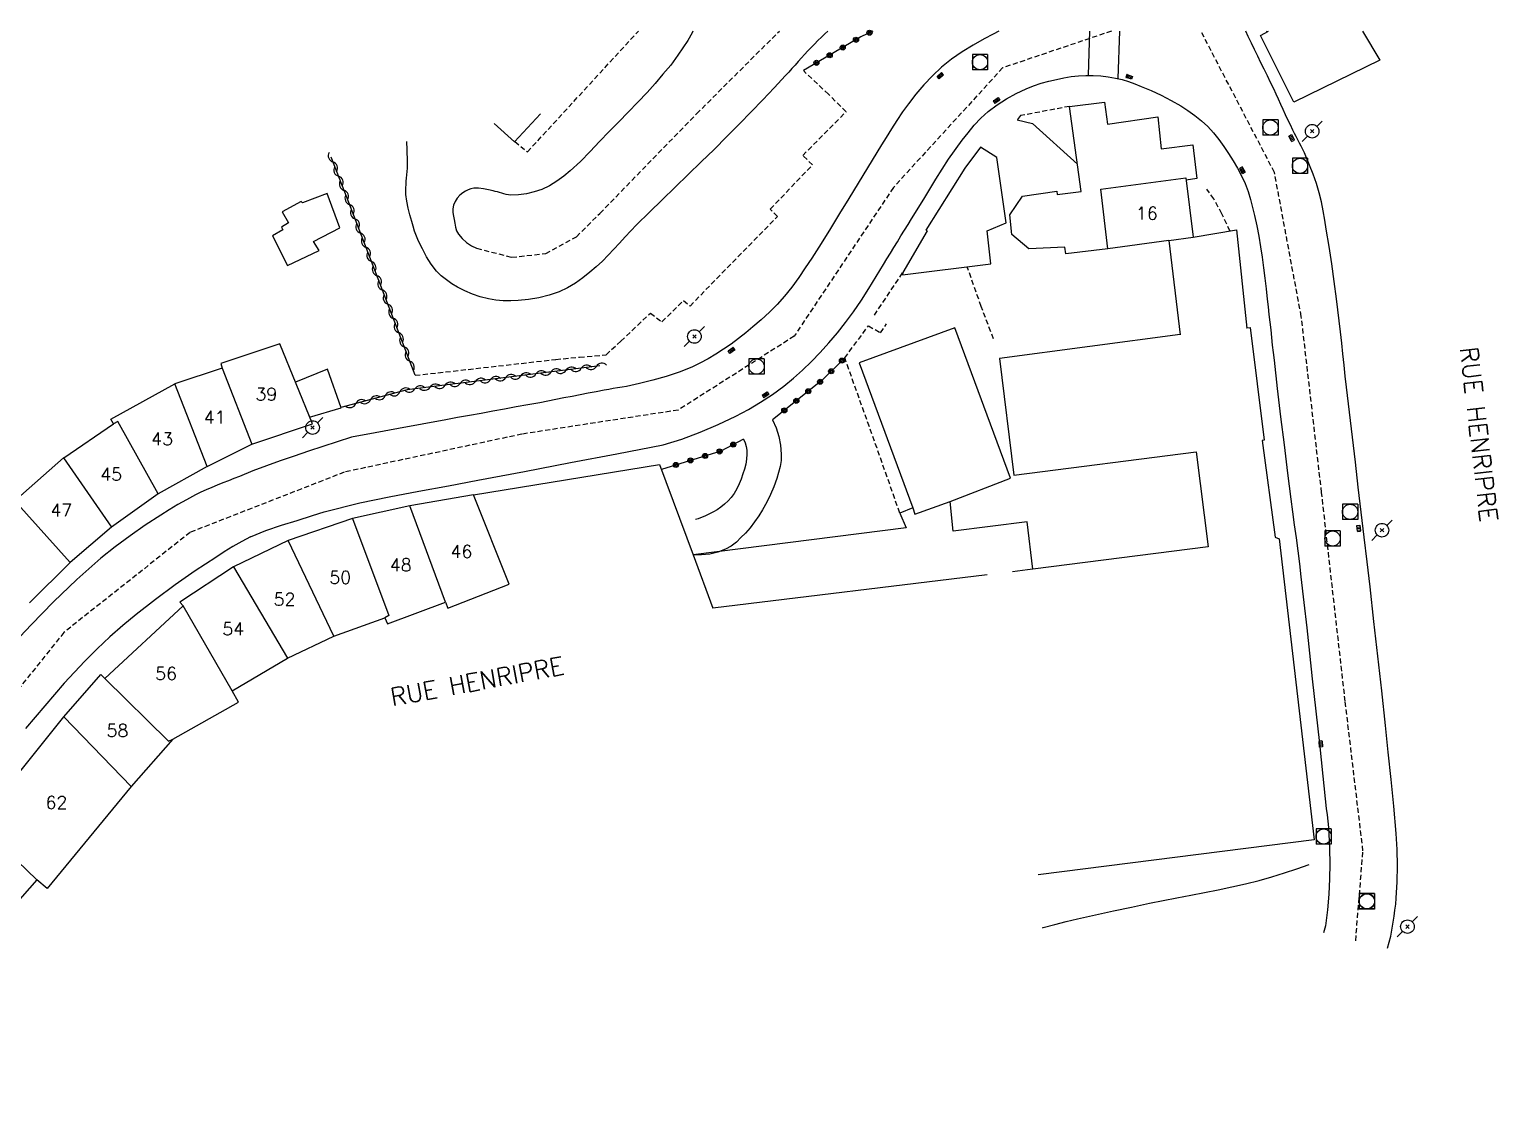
# Model space of a CAD drawing. Header units: millimetres. Extents: x 257000 to 258003, y 144043 to 145001.
# Drawn here: x 257491.3 to 257635.8, y 144895.4 to 145000.2 of the extents above; entities that cross this region are included whole.
import ezdxf
from ezdxf.enums import TextEntityAlignment as Align

# ---------------------------------------------------------------- set-up
doc = ezdxf.new("R2010")
doc.units = ezdxf.units.MM
doc.linetypes.add('DASHED', pattern=[0.75, 0.5, -0.25])
doc.layers.get('0').update_dxf_attribs({"linetype": 'CONTINUOUS'})
for name, color, linetype in [('W0001', 6, 'DASHED'), ('W0008', 7, 'CONTINUOUS'), ('W0014', 7, 'CONTINUOUS'), ('W0017', 7, 'CONTINUOUS'), ('W0020', 2, 'CONTINUOUS'), ('W0101', 7, 'CONTINUOUS'), ('W0104', 1, 'CONTINUOUS'), ('W0112', 1, 'DASHED'), ('W0132', 7, 'CONTINUOUS'), ('W0310', 3, 'CONTINUOUS'), ('W0322', 7, 'CONTINUOUS'), ('W0323', 7, 'CONTINUOUS'), ('W0401', 7, 'CONTINUOUS'), ('W0420', 7, 'CONTINUOUS'), ('W0473', 7, 'CONTINUOUS'), ('W0989', 7, 'CONTINUOUS'), ('W0991', 7, 'CONTINUOUS'), ('W1102', 7, 'CONTINUOUS')]:
    doc.layers.add(name, color=color, linetype=linetype)
doc.styles.get("Standard").update_dxf_attribs({"font": 'romans.shx', "width": 0.85})

# ---------------------------------------------------------------- blocks, each defined once
blk = doc.blocks.new('T420')
for p, q in [((0.75, 0.75), (-0.75, 0.75)), ((-0.75, 0.75), (-0.75, -0.75)), ((0.75, 0.75), (0.75, -0.75)), ((0.75, -0.75), (-0.75, -0.75))]:
    blk.add_line(p, q)
blk.add_ellipse((0, 0), major_axis=(-0.53, 0.53), ratio=1, start_param=3.926991, end_param=10.210176)
blk = doc.blocks.new('T401')
for p, q in [((-0.3, 0.3), (0, 0.3)), ((-0.3, -0.25), (-0.3, 0.3)), ((-0.3, 0.15), (0, 0.15)), ((-0.3, 0), (0, 0)), ((0, 0.3), (0, -0.25)), ((-0.3, -0.15), (0, -0.15)), ((-0.3, -0.25), (-0.3, -0.3)), ((-0.3, -0.3), (0, -0.3)), ((0, -0.3), (0, -0.25))]:
    blk.add_line(p, q)
blk = doc.blocks.new('T473')
for p, q in [((-0.166667, 0.166667), (0.166667, -0.166667)), ((-0.166667, -0.166667), (0.166667, 0.166667)), ((0.500001, 0.500001), (1.000002, 1.000002)), ((-1.000002, -1.000002), (-0.500001, -0.500001))]:
    blk.add_line(p, q)
blk.add_ellipse((0, 0), major_axis=(0.471405, 0.471405), ratio=1, start_param=5.4977871438, end_param=11.780972451)
blk = doc.blocks.new('t323o')
at = {"color": 0, "linetype": 'Continuous'}
for radius in [0.25, 0.15]:
    blk.add_circle((0, 0), radius, dxfattribs=at)
blk = doc.blocks.new('t322o')
at = {"color": 0, "linetype": 'Continuous'}
for radius in [0.25, 0.15]:
    blk.add_circle((0, 0), radius, dxfattribs=at)
blk = doc.blocks.new('t310o')
at = {"color": 0, "linetype": 'Continuous'}
for centre, start, end in [((-0.5, 0.38), 216.8699, 323.1304), ((0.5, -0.37), 36.8699, 143.1303)]:
    blk.add_arc(centre, 0.625, start, end, dxfattribs=at)

msp = doc.modelspace()

# ---------------------------------------------------------------- linework, layer by layer
at = {"layer": 'W0001'}
for points in [[(257597.79, 145000), (257587.09, 144996.39), (257576.34, 144984.62), (257566.58, 144969.99), (257555.17, 144962.72), (257539.8, 144960.36), (257522.32, 144956.61), (257507.15, 144950.69), (257494.74, 144940.85), (257479.7, 144922.14), (257458.05, 144899.27), (257442.3, 144895.37), (257431.5, 144903.45)], [(257621.82, 144910.52), (257622.54, 144919.36), (257620.79, 144934.07), (257618.47, 144954.61), (257616.47, 144971.93), (257613.83, 144986.1), (257606.59, 145000)]]:
    msp.add_lwpolyline(points, dxfattribs=at)
at = {"layer": 'W0008'}
for points in [[(257586.72, 145000), (257586.14, 144999.71), (257585.28, 144999.24), (257584.19, 144998.61), (257583.11, 144997.95), (257582.06, 144997.23), (257581.07, 144996.45), (257580.18, 144995.62), (257579.34, 144994.73), (257578.56, 144993.8), (257577.81, 144992.85), (257577.23, 144992.05), (257576.68, 144991.22), (257576.16, 144990.39), (257575.64, 144989.55), (257575.17, 144988.81), (257574.7, 144988.06), (257574.24, 144987.3), (257573.78, 144986.55), (257573.32, 144985.79), (257572.86, 144985.04), (257572.4, 144984.29), (257571.94, 144983.53), (257571.04, 144982.06), (257570.14, 144980.59), (257569.24, 144979.12), (257568.3, 144977.67), (257567.67, 144976.72), (257567.02, 144975.76), (257566.35, 144974.82), (257565.63, 144973.92), (257564.9, 144973.12), (257564.14, 144972.35), (257563.34, 144971.61), (257562.52, 144970.9), (257561.82, 144970.31), (257561.1, 144969.75), (257560.37, 144969.21), (257559.61, 144968.7), (257558.86, 144968.22), (257558.1, 144967.75), (257557.31, 144967.32), (257556.51, 144966.93), (257555.25, 144966.44), (257553.97, 144966.02), (257552.67, 144965.66), (257551.36, 144965.33), (257550.94, 144965.23), (257550.5, 144965.14), (257550.07, 144965.05), (257549.64, 144964.98), (257549.2, 144964.9), (257548.77, 144964.83), (257548.33, 144964.76), (257547.9, 144964.68), (257547.11, 144964.52), (257546.31, 144964.37), (257545.52, 144964.22), (257544.72, 144964.06), (257543.93, 144963.91), (257543.13, 144963.76), (257542.34, 144963.6), (257541.54, 144963.45), (257540.39, 144963.24), (257539.24, 144963.03), (257538.08, 144962.82), (257536.93, 144962.61), (257535.77, 144962.4), (257534.62, 144962.19), (257533.46, 144961.98), (257532.31, 144961.77), (257529.99, 144961.34), (257527.66, 144960.91), (257525.34, 144960.48), (257523.02, 144960.04)], [(257625.82, 144921.08), (257625.57, 144923.74), (257625.3, 144926.39), (257625.02, 144929.05), (257624.75, 144931.7), (257624.38, 144935.11), (257624, 144938.51), (257623.61, 144941.91), (257623.23, 144945.32), (257622.94, 144947.78), (257622.66, 144950.23), (257622.37, 144952.69), (257622.08, 144955.15), (257621.79, 144957.61), (257621.5, 144960.06), (257621.21, 144962.52), (257620.92, 144964.98), (257620.8, 144966.06), (257620.68, 144967.15), (257620.57, 144968.24), (257620.45, 144969.32), (257620.34, 144970.41), (257620.21, 144971.49), (257620.08, 144972.58), (257619.95, 144973.66), (257619.72, 144975.38), (257619.48, 144977.1), (257619.22, 144978.81), (257618.93, 144980.52), (257618.78, 144981.42), (257618.63, 144982.32), (257618.46, 144983.21), (257618.24, 144984.1), (257617.96, 144985.02), (257617.64, 144985.93), (257617.29, 144986.82), (257616.92, 144987.71), (257616.78, 144988.04), (257616.62, 144988.36), (257616.46, 144988.68), (257616.29, 144988.99), (257616.13, 144989.31), (257615.96, 144989.63), (257615.8, 144989.94), (257615.64, 144990.27), (257615.4, 144990.77), (257615.16, 144991.27), (257614.93, 144991.78), (257614.7, 144992.28), (257614.46, 144992.79), (257614.23, 144993.3), (257614, 144993.8), (257613.76, 144994.31), (257613.45, 144994.95), (257613.14, 144995.6), (257612.82, 144996.25), (257612.5, 144996.89), (257612.19, 144997.54), (257611.87, 144998.18), (257611.56, 144998.83), (257611.25, 144999.48), (257611, 145000)], [(257624.96, 144909.77), (257625.29, 144910.98), (257625.5, 144912.35), (257625.6, 144912.94), (257625.68, 144913.52), (257625.76, 144914.11), (257625.81, 144914.71), (257625.89, 144916.3), (257625.92, 144917.89), (257625.9, 144919.49), (257625.82, 144921.08)]]:
    msp.add_lwpolyline(points, dxfattribs=at)
at = {"layer": 'W0014'}
for points in [[(257553.68, 144959.29), (257555.52, 144959.87), (257557.33, 144960.54), (257559.1, 144961.29), (257560.84, 144962.12), (257562.08, 144962.78), (257563.28, 144963.49), (257564.44, 144964.26), (257565.57, 144965.08), (257566.51, 144965.85), (257567.41, 144966.65), (257568.28, 144967.5), (257569.12, 144968.37), (257570, 144969.33), (257570.84, 144970.32), (257571.64, 144971.34), (257572.42, 144972.39), (257573.19, 144973.52), (257573.92, 144974.69), (257574.63, 144975.87), (257575.35, 144977.04), (257575.69, 144977.6), (257576.04, 144978.16), (257576.39, 144978.72), (257576.74, 144979.28), (257577.08, 144979.85), (257577.43, 144980.41), (257577.78, 144980.97), (257578.13, 144981.53), (257579.33, 144983.48), (257580.52, 144985.45), (257581.75, 144987.39), (257583.09, 144989.26), (257583.68, 144990.01), (257584.29, 144990.75), (257584.95, 144991.45), (257585.66, 144992.09), (257586.54, 144992.75), (257587.46, 144993.33), (257588.42, 144993.86), (257589.4, 144994.33), (257590.13, 144994.62), (257590.88, 144994.87), (257591.64, 144995.08), (257592.4, 144995.26), (257593.11, 144995.41), (257593.83, 144995.53), (257594.55, 144995.61), (257595.28, 144995.65), (257596.01, 144995.65), (257596.75, 144995.61), (257597.47, 144995.52), (257598.19, 144995.39), (257598.84, 144995.24), (257599.47, 144995.04), (257600.09, 144994.82), (257600.7, 144994.57), (257601.7, 144994.15), (257602.69, 144993.69), (257603.66, 144993.19), (257604.61, 144992.64), (257605.31, 144992.19), (257605.99, 144991.71), (257606.64, 144991.18), (257607.26, 144990.61), (257607.83, 144989.99), (257608.36, 144989.33), (257608.85, 144988.65), (257609.32, 144987.95), (257609.77, 144987.24), (257610.2, 144986.52), (257610.6, 144985.77), (257610.95, 144985.01), (257611.24, 144984.24), (257611.48, 144983.45), (257611.68, 144982.66), (257611.87, 144981.86), (257612.09, 144980.84), (257612.28, 144979.82), (257612.45, 144978.79), (257612.61, 144977.76), (257612.75, 144976.73), (257612.88, 144975.69), (257613, 144974.66), (257613.12, 144973.62), (257613.21, 144972.87), (257613.29, 144972.12), (257613.38, 144971.37), (257613.46, 144970.62), (257613.54, 144969.87), (257613.62, 144969.12), (257613.7, 144968.37), (257613.79, 144967.62), (257614.11, 144964.85), (257614.43, 144962.07), (257614.77, 144959.3), (257615.11, 144956.53), (257615.27, 144955.25), (257615.44, 144953.97), (257615.61, 144952.7), (257615.78, 144951.42), (257615.95, 144950.14), (257616.12, 144948.86), (257616.28, 144947.58), (257616.44, 144946.3), (257616.73, 144943.8), (257617.01, 144941.3), (257617.28, 144938.79), (257617.55, 144936.29), (257617.9, 144933.1), (257618.25, 144929.91), (257618.59, 144926.71), (257618.93, 144923.52)], [(257523.03, 144960.04), (257521.61, 144959.6), (257520.19, 144959.15), (257518.78, 144958.68), (257517.37, 144958.2), (257516.02, 144957.73), (257514.67, 144957.25), (257513.33, 144956.74), (257512.01, 144956.2), (257511.46, 144955.98), (257510.92, 144955.76), (257510.37, 144955.55), (257509.82, 144955.34), (257509.27, 144955.12), (257508.73, 144954.89), (257508.19, 144954.64), (257507.67, 144954.37)], [(257513.1, 144950.26), (257514.6, 144950.87), (257516.13, 144951.39), (257517.67, 144951.87), (257519.2, 144952.36), (257520.35, 144952.7), (257521.51, 144953.02), (257522.67, 144953.3), (257523.84, 144953.58), (257526.74, 144954.19), (257529.65, 144954.75), (257532.56, 144955.28), (257535.47, 144955.82), (257540.03, 144956.69), (257544.58, 144957.56), (257549.13, 144958.43), (257553.68, 144959.3)], [(257507.67, 144954.37), (257506.8, 144953.9), (257505.94, 144953.42), (257505.09, 144952.91), (257504.26, 144952.39), (257502.74, 144951.39), (257501.24, 144950.36), (257499.77, 144949.28), (257498.35, 144948.15), (257495.99, 144946.05), (257493.72, 144943.86), (257491.52, 144941.59), (257489.36, 144939.29)], [(257513.1, 144950.26), (257512.23, 144949.78), (257511.36, 144949.29), (257510.51, 144948.77), (257509.67, 144948.23), (257507.66, 144946.9), (257505.68, 144945.52), (257503.73, 144944.1), (257501.83, 144942.61), (257500.52, 144941.52), (257499.24, 144940.4), (257497.99, 144939.23), (257496.79, 144938.03), (257494.77, 144935.87), (257492.84, 144933.64), (257490.95, 144931.38)], [(257618.93, 144923.52), (257619.01, 144922.9), (257619.08, 144922.28), (257619.14, 144921.65), (257619.18, 144921.02), (257619.24, 144919.55), (257619.28, 144918.07), (257619.26, 144916.59), (257619.19, 144915.11), (257619.04, 144913.54), (257618.84, 144911.97), (257618.67, 144911.28)]]:
    msp.add_lwpolyline(points, dxfattribs=at)
at = {"layer": 'W0017'}
for points in [[(257569.89, 145000), (257569.6, 144999.74), (257569.25, 144999.41), (257568.91, 144999.07), (257568.57, 144998.73), (257568.24, 144998.39), (257567.92, 144998.05), (257567.61, 144997.71), (257567.29, 144997.36), (257566.98, 144997.02), (257566.67, 144996.67), (257566.36, 144996.33), (257566.05, 144995.98), (257565.73, 144995.64), (257564.61, 144994.44), (257563.48, 144993.24), (257562.35, 144992.06), (257561.2, 144990.88), (257559.95, 144989.62), (257558.69, 144988.37), (257557.42, 144987.13), (257556.15, 144985.89), (257554.87, 144984.66), (257553.6, 144983.42), (257552.33, 144982.18), (257551.07, 144980.93), (257550.5, 144980.34), (257549.94, 144979.75), (257549.39, 144979.15), (257548.84, 144978.55), (257548.28, 144977.95), (257547.71, 144977.37), (257547.11, 144976.82), (257546.49, 144976.29), (257545.78, 144975.73), (257545.05, 144975.21), (257544.28, 144974.74), (257543.46, 144974.35), (257542.48, 144974.01), (257541.47, 144973.76), (257540.45, 144973.6), (257539.42, 144973.49), (257538.69, 144973.46), (257537.95, 144973.47), (257537.21, 144973.54), (257536.49, 144973.66), (257535.7, 144973.86), (257534.92, 144974.12), (257534.17, 144974.44), (257533.45, 144974.81), (257532.89, 144975.14), (257532.36, 144975.52), (257531.85, 144975.93), (257531.4, 144976.39), (257530.86, 144977.08), (257530.4, 144977.81), (257530, 144978.58), (257529.62, 144979.35), (257529.42, 144979.82), (257529.24, 144980.31), (257529.09, 144980.8), (257528.95, 144981.29), (257528.77, 144981.94), (257528.6, 144982.59), (257528.46, 144983.26), (257528.38, 144983.93), (257528.36, 144984.26), (257528.37, 144984.58), (257528.39, 144984.91), (257528.42, 144985.23), (257528.45, 144985.55), (257528.48, 144985.88), (257528.51, 144986.2), (257528.52, 144986.52), (257528.53, 144987.01), (257528.52, 144987.5), (257528.51, 144987.99), (257528.5, 144988.48), (257528.48, 144988.97), (257528.48, 144989.14)], [(257556.61, 145000), (257556.55, 144999.85), (257556.11, 144999.08), (257555.64, 144998.35), (257555.14, 144997.63), (257554.43, 144996.67), (257553.67, 144995.76), (257552.89, 144994.86), (257552.1, 144993.98), (257551.19, 144993), (257550.26, 144992.04), (257549.32, 144991.09), (257548.38, 144990.14), (257547.44, 144989.15), (257546.52, 144988.15), (257545.56, 144987.17), (257544.55, 144986.26), (257543.9, 144985.74), (257543.23, 144985.24), (257542.52, 144984.79), (257541.76, 144984.43), (257541.01, 144984.18), (257540.25, 144984), (257539.47, 144983.9), (257538.68, 144983.88), (257538.46, 144983.9), (257538.24, 144983.94), (257538.02, 144983.99), (257537.8, 144984.05), (257537.59, 144984.12), (257537.38, 144984.18), (257537.17, 144984.24), (257536.95, 144984.29), (257536.49, 144984.38), (257536.02, 144984.49), (257535.53, 144984.56), (257535.05, 144984.54), (257534.76, 144984.49), (257534.49, 144984.39), (257534.23, 144984.26), (257533.99, 144984.1), (257533.69, 144983.85), (257533.43, 144983.56), (257533.21, 144983.23), (257533.06, 144982.87), (257533, 144982.52), (257533.01, 144982.16), (257533.06, 144981.81), (257533.13, 144981.47), (257533.19, 144981.1), (257533.26, 144980.73), (257533.37, 144980.37), (257533.55, 144980.03), (257533.91, 144979.59), (257534.34, 144979.2), (257534.82, 144978.89), (257535.34, 144978.65)], [(257588.51, 144991.28), (257590.02, 144990.9), (257594.44, 144986.91)], [(257564.44, 144961.76), (257564.8, 144960.96), (257565.06, 144960.12), (257565.23, 144959.26), (257565.31, 144958.39), (257565.29, 144957.77), (257565.19, 144957.16), (257565.04, 144956.57), (257564.87, 144955.98), (257564.59, 144955.18), (257564.26, 144954.41), (257563.88, 144953.65), (257563.47, 144952.91), (257563.1, 144952.31), (257562.69, 144951.72), (257562.25, 144951.15), (257561.78, 144950.62), (257561.34, 144950.17), (257560.89, 144949.73), (257560.38, 144949.34), (257559.83, 144949.03), (257559.06, 144948.74), (257558.27, 144948.55), (257557.46, 144948.47), (257556.64, 144948.49)], [(257561.59, 144959.86), (257561.74, 144959.51), (257561.84, 144959.15), (257561.91, 144958.77), (257561.93, 144958.4), (257561.9, 144957.89), (257561.81, 144957.4), (257561.68, 144956.92), (257561.54, 144956.44), (257561.37, 144955.94), (257561.18, 144955.45), (257560.95, 144954.97), (257560.68, 144954.51), (257560.39, 144954.13), (257560.07, 144953.78), (257559.72, 144953.46), (257559.35, 144953.16), (257559, 144952.92), (257558.63, 144952.7), (257558.25, 144952.51), (257557.87, 144952.33), (257557.62, 144952.22), (257557.37, 144952.12), (257557.12, 144952.03), (257556.86, 144951.94)], [(257591.01, 144911.8), (257591.09, 144911.82), (257592.21, 144912.12), (257593.33, 144912.4), (257594.46, 144912.67), (257596.22, 144913.07), (257597.99, 144913.45), (257599.77, 144913.82), (257601.54, 144914.2), (257602.89, 144914.47), (257604.24, 144914.74), (257605.59, 144915), (257606.94, 144915.26), (257608.29, 144915.52), (257609.64, 144915.81), (257610.98, 144916.12), (257612.32, 144916.45), (257613.57, 144916.8), (257614.81, 144917.18), (257616.04, 144917.59), (257617.26, 144918.03)]]:
    msp.add_lwpolyline(points, dxfattribs=at)
at = {"layer": 'W0020'}
for points in [[(257595.63, 145000), (257595.5, 144995.66)], [(257598.45, 144995.33), (257598.61, 145000)]]:
    msp.add_lwpolyline(points, dxfattribs=at)
at = {"layer": 'W0101'}
for points in [[(257539.05, 144989.1), (257541.62, 144991.86)], [(257537.05, 144990.92), (257539.05, 144989.1)], [(257603.43, 144979.4), (257597.44, 144978.58), (257596.76, 144984.44), (257605.1, 144985.58), (257605.82, 144979.72)], [(257610.08, 144980.45), (257611.1, 144970.79), (257611.1, 144970.8), (257611.45, 144970.84), (257612.83, 144959.75), (257612.63, 144959.73), (257613.91, 144950.23), (257614.3, 144950.07), (257617.73, 144920.43), (257590.57, 144917.01)], [(257605.82, 144979.72), (257610.08, 144980.45)], [(257603.43, 144979.4), (257603.43, 144979.41), (257604.54, 144970.14), (257604.54, 144970.15), (257586.77, 144967.79), (257588.18, 144956.33), (257606.13, 144958.61), (257607.31, 144949.28), (257590.06, 144947.07), (257589.52, 144946.99), (257588.07, 144946.81)], [(257519.18, 144961.36), (257515.99, 144969.23), (257510.17, 144967.29), (257510.31, 144966.84)], [(257510.31, 144966.84), (257505.66, 144965.3)], [(257499.62, 144961.37), (257499.35, 144961.83), (257505.66, 144965.3)], [(257494.7, 144958.01), (257494.71, 144958.01), (257499.62, 144961.37)], [(257513.21, 144959.36), (257513.21, 144959.36), (257519.18, 144961.36)], [(257489.89, 144953.79), (257494.7, 144958.01)], [(257508.84, 144957.17), (257513.21, 144959.36)], [(257508.84, 144957.17), (257504.02, 144954.48), (257504.02, 144954.48)], [(257535.04, 144954.39), (257553.32, 144957.37), (257556.64, 144948.48), (257558.58, 144943.22)], [(257504.02, 144954.48), (257499.4, 144951.21), (257499.4, 144951.21)], [(257535.04, 144954.39), (257528.75, 144953.3)], [(257528.75, 144953.3), (257528.75, 144953.3), (257523.13, 144952.06)], [(257499.4, 144951.21), (257495.34, 144947.73), (257495.34, 144947.73)], [(257523.13, 144952.06), (257523.13, 144952.06), (257516.81, 144949.9)], [(257516.81, 144949.9), (257516.81, 144949.9), (257511.42, 144947.31), (257511.42, 144947.31)], [(257495.34, 144947.73), (257491.33, 144943.77)], [(257511.42, 144947.31), (257511.43, 144947.31), (257506.14, 144943.81), (257506.47, 144943.45)], [(257585.58, 144946.51), (257558.58, 144943.22)], [(257532.27, 144943.83), (257532.5, 144943.22), (257538.53, 144945.58)], [(257526.3, 144942.28), (257526.57, 144941.68), (257532.27, 144943.83)], [(257498.77, 144936.33), (257498.77, 144936.33), (257506.47, 144943.45)], [(257521.3, 144940.47), (257526.3, 144942.28)], [(257516.74, 144938.32), (257521.3, 144940.47)], [(257511.28, 144935.1), (257516.74, 144938.32)], [(257494.71, 144932.55), (257494.71, 144932.55), (257498.35, 144936.7), (257498.77, 144936.33)], [(257505.46, 144930.36), (257511.91, 144933.99), (257511.28, 144935.1)], [(257486.3, 144922.04), (257494.71, 144932.55)], [(257505.46, 144930.36), (257501.35, 144925.69)], [(257501.35, 144925.69), (257493.07, 144915.67), (257492.08, 144916.49)], [(257492.08, 144916.49), (257488.19, 144912.16)]]:
    msp.add_lwpolyline(points, dxfattribs=at)
at = {"layer": 'W0104'}
for points in [[(257597.44, 144978.58), (257593.31, 144978.08), (257593.19, 144978.76), (257589.67, 144978.6), (257588, 144980.01), (257587.78, 144981.94), (257589.05, 144983.78), (257592.42, 144984.25), (257592.44, 144983.94), (257594.8, 144984.23), (257593.68, 144992.6), (257597.12, 144993.02), (257597.41, 144990.84), (257597.41, 144990.85), (257602.37, 144991.58), (257602.69, 144988.43), (257605.79, 144988.82), (257606.19, 144985.49), (257605.13, 144985.34)], [(257581.92, 144953.72), (257587.85, 144956.02), (257582.39, 144970.82), (257572.98, 144967.36), (257578.24, 144953.1)], [(257518.9, 144962.04), (257522.01, 144962.93), (257520.67, 144966.74), (257517.52, 144965.47)], [(257578.24, 144953.1), (257578.45, 144952.48), (257581.92, 144953.72)], [(257590.06, 144947.07), (257589.49, 144951.72), (257582.22, 144950.81), (257581.92, 144953.72)], [(257578.24, 144953.1), (257576.97, 144952.59), (257577.61, 144951.13), (257556.64, 144948.49), (257556.64, 144948.48)]]:
    msp.add_lwpolyline(points, dxfattribs=at)
for points in [[(257577.22, 144976.03), (257585.92, 144977.11), (257585.56, 144980.35), (257585.56, 144980.34), (257587.42, 144981.14), (257586.52, 144987.58), (257584.91, 144988.59), (257583.37, 144986.53), (257579.52, 144980.43), (257579.67, 144980.34), (257577.27, 144976.26)], [(257520.64, 144984.03), (257518.2, 144983.1), (257518.08, 144983.23), (257516.22, 144982.21), (257516.82, 144981.14), (257516.13, 144980.7), (257516.28, 144980.44), (257515.25, 144979.87), (257516.72, 144976.96), (257519.86, 144978.42), (257519.3, 144979.3), (257521.89, 144980.64)]]:
    msp.add_lwpolyline(points, close=True, dxfattribs=at)
at = {"layer": 'W0112'}
for points in [[(257535.34, 144978.65), (257538.79, 144977.75), (257542.13, 144978.12), (257545.15, 144979.77), (257547.46, 144982.07), (257556.98, 144991.87), (257565.12, 145000)], [(257539.09, 144989.14), (257540.34, 144988.12), (257551.25, 145000)], [(257613.06, 145000), (257613.1, 144999.92)], [(257529.3, 144966.14), (257543.11, 144967.7), (257543.12, 144967.7), (257545.45, 144967.93), (257548.07, 144968.16), (257549.52, 144969.51), (257549.52, 144969.5), (257552.43, 144972.25), (257553.57, 144971.4), (257555.7, 144973.49), (257556.33, 144972.96), (257564.93, 144981.76), (257564.23, 144982.5), (257568.38, 144986.84), (257567.42, 144987.77), (257571.69, 144992.07), (257569.96, 144993.79), (257567.48, 144996.12)], [(257593.68, 144992.6), (257588.86, 144991.69), (257588.51, 144991.28)], [(257609.45, 144980.34), (257608.66, 144982.04), (257607.87, 144983.49), (257607.17, 144984.45)], [(257586.19, 144969.73), (257584.98, 144972.91), (257583.6, 144976.82)], [(257574.47, 144972.06), (257577.27, 144976.26)], [(257576.97, 144952.59), (257574.73, 144958.96), (257571.55, 144967.86), (257573.89, 144971.01), (257575.08, 144970.33), (257575.67, 144971.22)]]:
    msp.add_lwpolyline(points, dxfattribs=at)
at = {"layer": 'W0132'}
msp.add_lwpolyline([(257622.48, 145000), (257624.19, 144997.16), (257615.73, 144993.01), (257612.47, 144999.58), (257613.25, 145000)], dxfattribs=at)
at = {"layer": 'W0310'}
for points in [[(257529.3, 144966.14), (257522.6, 144983.56), (257521.02, 144987.59)], [(257547.46, 144967.06), (257528.5, 144964.7), (257521.99, 144962.97)]]:
    msp.add_lwpolyline(points, dxfattribs=at)
at = {"layer": 'W0322'}
msp.add_lwpolyline([(257574.31, 145000), (257573.13, 144999.43), (257567.48, 144996.12)], dxfattribs=at)
at = {"layer": 'W0323'}
for points in [[(257571.55, 144967.86), (257569.33, 144965.67), (257564.44, 144961.76)], [(257561.59, 144959.86), (257559.36, 144958.69), (257553.51, 144956.88)]]:
    msp.add_lwpolyline(points, dxfattribs=at)
at = {"layer": 'W1102'}
for points in [[(257603.43, 144979.4), (257605.82, 144979.72)], [(257510.31, 144966.84), (257513.21, 144959.36)], [(257508.84, 144957.17), (257505.66, 144965.3)], [(257504.02, 144954.48), (257500.05, 144961.61), (257499.62, 144961.37)], [(257494.7, 144958.01), (257499.4, 144951.21)], [(257495.34, 144947.73), (257489.89, 144953.79)], [(257538.53, 144945.58), (257535.04, 144954.39)], [(257532.27, 144943.83), (257528.75, 144953.3)], [(257523.13, 144952.06), (257526.69, 144942.51), (257526.3, 144942.28)], [(257521.3, 144940.47), (257516.81, 144949.9)], [(257511.42, 144947.31), (257516.74, 144938.32)], [(257511.28, 144935.1), (257506.47, 144943.45)], [(257498.77, 144936.33), (257505.03, 144930.15), (257505.46, 144930.36)], [(257501.35, 144925.69), (257494.71, 144932.55)], [(257486.3, 144922.04), (257492.08, 144916.49)]]:
    msp.add_lwpolyline(points, dxfattribs=at)

# ---------------------------------------------------------------- block references
at = {"layer": 'W0310'}
for p, rotation in [((257521.2, 144987.13), 111.302120341781), ((257521.75, 144985.73), 111.302120341781), ((257522.29, 144984.34), 111.302120341781), ((257522.84, 144982.94), 111.0405957082481), ((257523.37, 144981.54), 111.0405957082481), ((257523.91, 144980.14), 111.0405957082481), ((257524.45, 144978.74), 111.0405957082481), ((257524.99, 144977.34), 111.0405957082481), ((257525.53, 144975.94), 111.0405957082481), ((257526.07, 144974.54), 111.0405957082481), ((257526.61, 144973.14), 111.0405957082481), ((257527.14, 144971.74), 111.0405957082481), ((257527.68, 144970.34), 111.0405957082481), ((257528.22, 144968.94), 111.0405957082481), ((257528.76, 144967.54), 111.0405957082481), ((257542.65, 144966.47), 187.0974947993725), ((257544.14, 144966.65), 187.0974947993725), ((257545.63, 144966.84), 187.0974947993725), ((257547.12, 144967.02), 187.0974947993725), ((257530.75, 144964.98), 187.0974947993725), ((257532.23, 144965.17), 187.0974947993725), ((257533.72, 144965.35), 187.0974947993725), ((257535.21, 144965.54), 187.0974947993725), ((257536.7, 144965.72), 187.0974947993725), ((257538.19, 144965.91), 187.0974947993725), ((257539.68, 144966.09), 187.0974947993725), ((257541.17, 144966.28), 187.0974947993725), ((257523.44, 144963.36), 194.8738836123918), ((257524.89, 144963.74), 194.8738836123918), ((257526.34, 144964.13), 194.8738836123918), ((257527.79, 144964.51), 194.8738836123918), ((257529.26, 144964.8), 187.0974947993725)]:
    msp.add_blockref('t310o', p, dxfattribs=dict(at, rotation=rotation))
at = {"layer": 'W0322'}
for p, rotation in [((257573.99, 144999.84), 205.8327936483161), ((257571.36, 144998.39), 210.354664880135), ((257572.66, 144999.15), 210.354664880135), ((257568.77, 144996.88), 210.354664880135), ((257570.07, 144997.63), 210.354664880135)]:
    msp.add_blockref('t322o', p, dxfattribs=dict(at, rotation=rotation))
at = {"layer": 'W0323'}
for p, rotation in [((257570.22, 144966.54), 224.6623587887752), ((257571.28, 144967.59), 224.6623587887752), ((257569.13, 144965.5), 218.6297827691813), ((257566.79, 144963.63), 218.6297827691813), ((257567.96, 144964.57), 218.6297827691813), ((257565.61, 144962.69), 218.6297827691813), ((257560.58, 144959.33), 207.6124079301161), ((257556.37, 144957.77), 197.1866273811994), ((257557.81, 144958.21), 197.1866273811994), ((257559.24, 144958.65), 197.1866273811994), ((257554.94, 144957.32), 197.1866273811994)]:
    msp.add_blockref('t323o', p, dxfattribs=dict(at, rotation=rotation))
at = {"layer": 'W0401'}
for p, rotation in [((257580.85, 144995.73), 133.128136000533), ((257599.48, 144995.36), 251.6277243641038), ((257586.57, 144993.05), 303.8265298505775), ((257615.65, 144989.55), 27.36235617456205), ((257610.55, 144986.24), 208.1009778403636), ((257560.34, 144968.72), 124.5585162149714), ((257563.84, 144964.1), 303.6513184228937), ((257622.27, 144951.1), 6.70556918088237), ((257618.24, 144929.86), 186.236790986344)]:
    msp.add_blockref('T401', p, dxfattribs=dict(at, rotation=rotation))
at = {"layer": 'W0420'}
for p in [(257584.86, 144996.95), (257613.43, 144990.52), (257616.34, 144986.75), (257562.88, 144967), (257621.27, 144952.71), (257619.55, 144950.09), (257618.67, 144920.77), (257622.93, 144914.4), (257622.93, 144914.38)]:
    msp.add_blockref('T420', p, dxfattribs=at)
at = {"layer": 'W0473'}
for p in [(257617.54, 144990.15), (257556.76, 144969.96), (257519.2, 144961), (257624.41, 144950.9), (257626.91, 144911.9)]:
    msp.add_blockref('T473', p, dxfattribs=at)

# ---------------------------------------------------------------- texts
at = {"layer": 'W0989'}
for rotation, p in [(276.5925, (257632.95, 144968.95)), (10.5372, (257526.88, 144934.45))]:
    msp.add_text('RUE HENRIPRE', height=1.75, rotation=rotation, dxfattribs=at).set_placement(p, align=Align.MIDDLE_LEFT)
at = {"layer": 'W0991'}
for s, p in [('16', (257601.28, 144982.08)), ('39', (257514.65, 144964.29)), ('41', (257509.57, 144962.01)), ('43', (257504.39, 144959.89)), ('45', (257499.38, 144956.41)), ('47', (257494.48, 144952.87)), ('46', (257533.84, 144948.81)), ('48', (257527.87, 144947.49)), ('50', (257521.92, 144946.26)), ('52', (257516.44, 144944.11)), ('54', (257511.39, 144941.2)), ('56', (257504.79, 144936.8)), ('58', (257500, 144931.2)), ('62', (257494, 144924.11))]:
    msp.add_text(s, height=1.25, dxfattribs=at).set_placement(p, align=Align.MIDDLE_CENTER)

doc.saveas('drawing.dxf')
